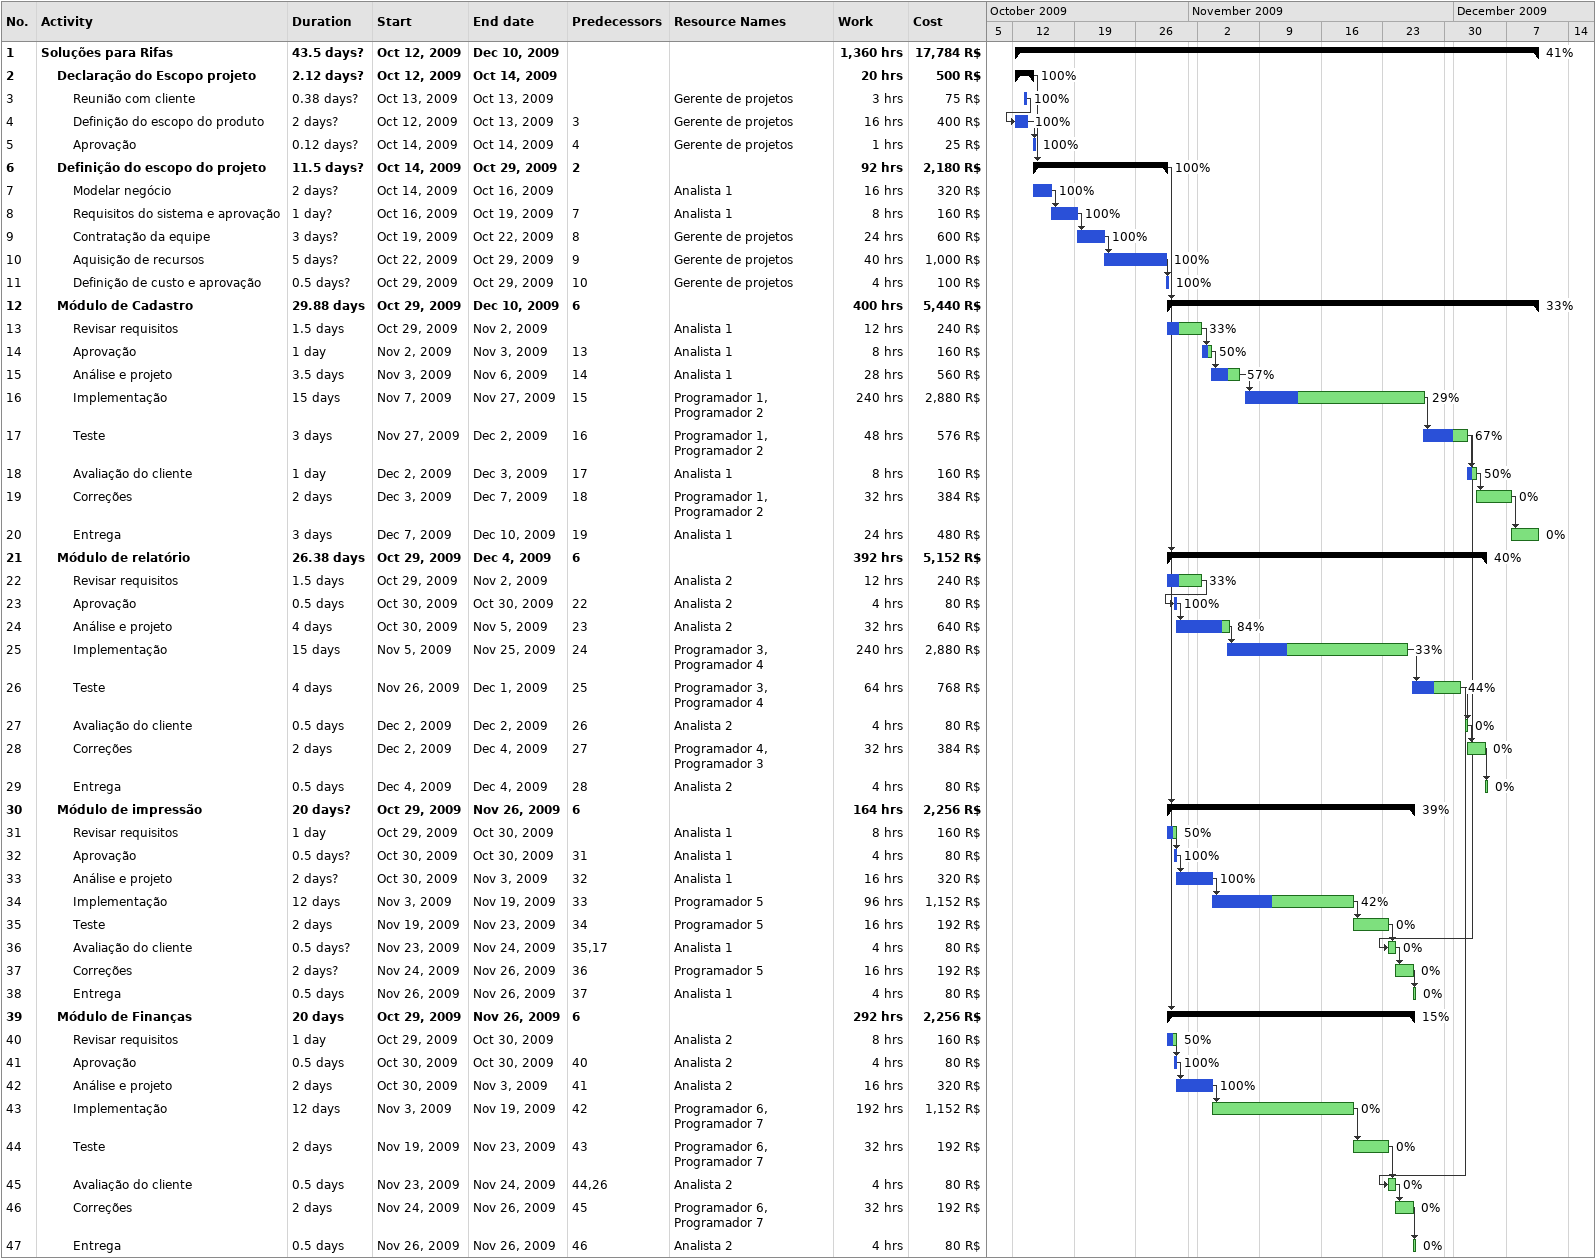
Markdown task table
| ID | Level | Task | Duration | Start | Finish | Predecessors | Resources | % complete | Work (h) | Cost (R$) |
|---|---|---|---|---|---|---|---|---|---|---|
| 1 | 1 | **Soluções para Rifas** | 43.5d? | 2009-10-12 | 2009-12-10 |  |  | 41 | 1360 | 17784 |
| 2 | 2 | **Declaração do Escopo projeto** | 2.12d? | 2009-10-12 | 2009-10-14 |  |  | 100 | 20 | 500 |
| 3 | 3 | Reunião com cliente | 0.38d? | 2009-10-13 | 2009-10-13 |  | Gerente de projetos | 100 | 3 | 75 |
| 4 | 3 | Definição do escopo do produto | 2d? | 2009-10-12 | 2009-10-13 | 3 | Gerente de projetos | 100 | 16 | 400 |
| 5 | 3 | Aprovação | 0.12d? | 2009-10-14 | 2009-10-14 | 4 | Gerente de projetos | 100 | 1 | 25 |
| 6 | 2 | **Definição do escopo do projeto** | 11.5d? | 2009-10-14 | 2009-10-29 | 2 |  | 100 | 92 | 2180 |
| 7 | 3 | Modelar negócio | 2d? | 2009-10-14 | 2009-10-16 |  | Analista 1 | 100 | 16 | 320 |
| 8 | 3 | Requisitos do sistema e aprovação | 1d? | 2009-10-16 | 2009-10-19 | 7 | Analista 1 | 100 | 8 | 160 |
| 9 | 3 | Contratação da equipe | 3d? | 2009-10-19 | 2009-10-22 | 8 | Gerente de projetos | 100 | 24 | 600 |
| 10 | 3 | Aquisição de recursos | 5d? | 2009-10-22 | 2009-10-29 | 9 | Gerente de projetos | 100 | 40 | 1000 |
| 11 | 3 | Definição de custo e aprovação | 0.5d? | 2009-10-29 | 2009-10-29 | 10 | Gerente de projetos | 100 | 4 | 100 |
| 12 | 2 | **Módulo de Cadastro** | 29.88d | 2009-10-29 | 2009-12-10 | 6 |  | 33 | 400 | 5440 |
| 13 | 3 | Revisar requisitos | 1.5d | 2009-10-29 | 2009-11-02 |  | Analista 1 | 33 | 12 | 240 |
| 14 | 3 | Aprovação | 1d | 2009-11-02 | 2009-11-03 | 13 | Analista 1 | 50 | 8 | 160 |
| 15 | 3 | Análise e projeto | 3.5d | 2009-11-03 | 2009-11-06 | 14 | Analista 1 | 57 | 28 | 560 |
| 16 | 3 | Implementação | 15d | 2009-11-07 | 2009-11-27 | 15 | Programador 1, Programador 2 | 29 | 240 | 2880 |
| 17 | 3 | Teste | 3d | 2009-11-27 | 2009-12-02 | 16 | Programador 1, Programador 2 | 67 | 48 | 576 |
| 18 | 3 | Avaliação do cliente | 1d | 2009-12-02 | 2009-12-03 | 17 | Analista 1 | 50 | 8 | 160 |
| 19 | 3 | Correções | 2d | 2009-12-03 | 2009-12-07 | 18 | Programador 1, Programador 2 | 0 | 32 | 384 |
| 20 | 3 | Entrega | 3d | 2009-12-07 | 2009-12-10 | 19 | Analista 1 | 0 | 24 | 480 |
| 21 | 2 | **Módulo de relatório** | 26.38d | 2009-10-29 | 2009-12-04 | 6 |  | 40 | 392 | 5152 |
| 22 | 3 | Revisar requisitos | 1.5d | 2009-10-29 | 2009-11-02 |  | Analista 2 | 33 | 12 | 240 |
| 23 | 3 | Aprovação | 0.5d | 2009-10-30 | 2009-10-30 | 22 | Analista 2 | 100 | 4 | 80 |
| 24 | 3 | Análise e projeto | 4d | 2009-10-30 | 2009-11-05 | 23 | Analista 2 | 84 | 32 | 640 |
| 25 | 3 | Implementação | 15d | 2009-11-05 | 2009-11-25 | 24 | Programador 3, Programador 4 | 33 | 240 | 2880 |
| 26 | 3 | Teste | 4d | 2009-11-26 | 2009-12-01 | 25 | Programador 3, Programador 4 | 44 | 64 | 768 |
| 27 | 3 | Avaliação do cliente | 0.5d | 2009-12-02 | 2009-12-02 | 26 | Analista 2 | 0 | 4 | 80 |
| 28 | 3 | Correções | 2d | 2009-12-02 | 2009-12-04 | 27 | Programador 4, Programador 3 | 0 | 32 | 384 |
| 29 | 3 | Entrega | 0.5d | 2009-12-04 | 2009-12-04 | 28 | Analista 2 | 0 | 4 | 80 |
| 30 | 2 | **Módulo de impressão** | 20d? | 2009-10-29 | 2009-11-26 | 6 |  | 39 | 164 | 2256 |
| 31 | 3 | Revisar requisitos | 1d | 2009-10-29 | 2009-10-30 |  | Analista 1 | 50 | 8 | 160 |
| 32 | 3 | Aprovação | 0.5d? | 2009-10-30 | 2009-10-30 | 31 | Analista 1 | 100 | 4 | 80 |
| 33 | 3 | Análise e projeto | 2d? | 2009-10-30 | 2009-11-03 | 32 | Analista 1 | 100 | 16 | 320 |
| 34 | 3 | Implementação | 12d | 2009-11-03 | 2009-11-19 | 33 | Programador 5 | 42 | 96 | 1152 |
| 35 | 3 | Teste | 2d | 2009-11-19 | 2009-11-23 | 34 | Programador 5 | 0 | 16 | 192 |
| 36 | 3 | Avaliação do cliente | 0.5d? | 2009-11-23 | 2009-11-24 | 35, 17 | Analista 1 | 0 | 4 | 80 |
| 37 | 3 | Correções | 2d? | 2009-11-24 | 2009-11-26 | 36 | Programador 5 | 0 | 16 | 192 |
| 38 | 3 | Entrega | 0.5d | 2009-11-26 | 2009-11-26 | 37 | Analista 1 | 0 | 4 | 80 |
| 39 | 2 | **Módulo de Finanças** | 20d | 2009-10-29 | 2009-11-26 | 6 |  | 15 | 292 | 2256 |
| 40 | 3 | Revisar requisitos | 1d | 2009-10-29 | 2009-10-30 |  | Analista 2 | 50 | 8 | 160 |
| 41 | 3 | Aprovação | 0.5d | 2009-10-30 | 2009-10-30 | 40 | Analista 2 | 100 | 4 | 80 |
| 42 | 3 | Análise e projeto | 2d | 2009-10-30 | 2009-11-03 | 41 | Analista 2 | 100 | 16 | 320 |
| 43 | 3 | Implementação | 12d | 2009-11-03 | 2009-11-19 | 42 | Programador 6, Programador 7 | 0 | 192 | 1152 |
| 44 | 3 | Teste | 2d | 2009-11-19 | 2009-11-23 | 43 | Programador 6, Programador 7 | 0 | 32 | 192 |
| 45 | 3 | Avaliação do cliente | 0.5d | 2009-11-23 | 2009-11-24 | 44, 26 | Analista 2 | 0 | 4 | 80 |
| 46 | 3 | Correções | 2d | 2009-11-24 | 2009-11-26 | 45 | Programador 6, Programador 7 | 0 | 32 | 192 |
| 47 | 3 | Entrega | 0.5d | 2009-11-26 | 2009-11-26 | 46 | Analista 2 | 0 | 4 | 80 |
